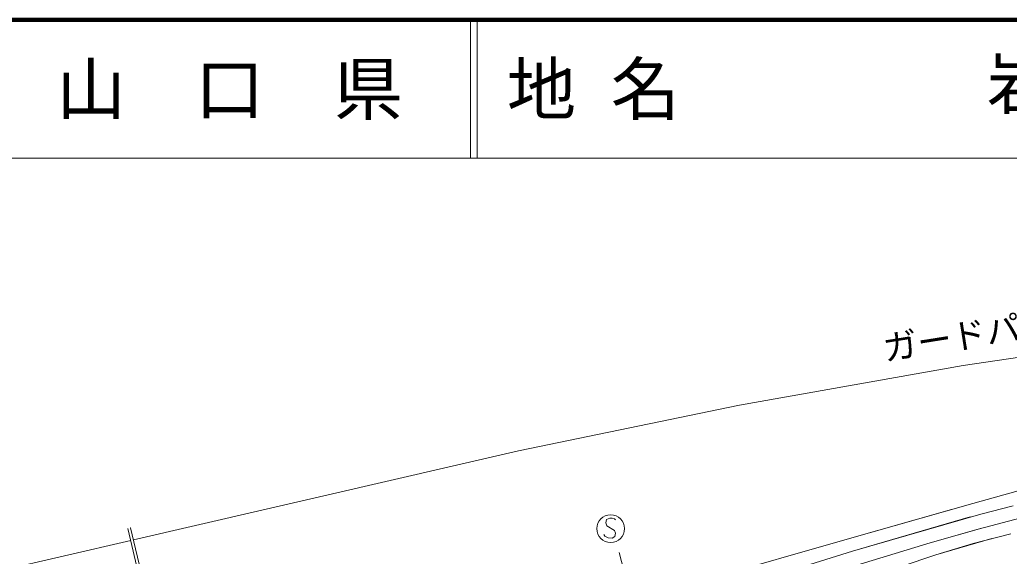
# Model space of a CAD drawing. Units: millimetres, scale not verified. Extents: x 40000 to 680000, y 20000 to 380000.
# Drawn here: x 335228 to 406637, y 341278 to 380000 of the extents above; entities that cross this region are included whole.
import ezdxf
from ezdxf.enums import TextEntityAlignment as Align

# ---------------------------------------------------------------- set-up
doc = ezdxf.new("R2010")
doc.units = ezdxf.units.MM
doc.header["$LTSCALE"] = 1000
for name, color, linetype, lineweight in [('M-BGD', 7, 'Continuous', 13), ('M-STR-HTXT', 7, 'Continuous', 13), ('M-TTL', 2, 'Continuous', 140), ('M-TTL-LINE', 7, 'Continuous', 13), ('M-TTL-TXT', 7, 'Continuous', 13)]:
    doc.layers.add(name, color=color, linetype=linetype, lineweight=lineweight)
doc.styles.add('ＭＳ ゴシック', font='')
doc.styles.get('ＭＳ ゴシック').set_extended_font_data('MS Gothic')

msp = doc.modelspace()

# ---------------------------------------------------------------- linework, layer by layer
at = {"layer": 'M-BGD'}
for p, q in [((404009, 345092), (407283, 345993)), ((404009, 345092), (407283, 345993)), ((394612, 342406), (404009, 345092)), ((404585, 344324), (406917, 344923)), ((404585, 344324), (406917, 344923)), ((394612, 342406), (402471, 344658)), ((395334, 341645), (404585, 344324)), ((395334, 341645), (403811, 344113)), ((404406, 343239), (407965, 344162)), ((400936, 342234), (404657, 343310)), ((400936, 342234), (404406, 343239)), ((404035, 342186), (406743, 342891)), ((385193, 339726), (394612, 342406)), ((391664, 339438), (400936, 342234)), ((401349, 341382), (405379, 342555)), ((401349, 341382), (404035, 342186)), ((386185, 338799), (395334, 341645)), ((392241, 338337), (401349, 341382))]:
    msp.add_line(p, q, dxfattribs=at)
at = {"layer": 'M-STR-HTXT'}
for p, q in [((403324, 355043), (419772, 357458)), ((387160, 352181), (403324, 355043)), ((371233, 348895), (387160, 352181)), ((343435, 342459), (371233, 348895)), ((377578, 343920), (377530, 343681)), ((377530, 343681), (377603, 343479)), ((377821, 344032), (377578, 343920)), ((377603, 343479), (378152, 343140)), ((377981, 344027), (377821, 344032)), ((378140, 343981), (377981, 344027)), ((378217, 343899), (378140, 343981)), ((347535, 324036), (343028, 343288)), ((343230, 343335), (343232, 343336)), ((347756, 324001), (343230, 343335)), ((377458, 342723), (377382, 342846)), ((378152, 343140), (378226, 342938)), ((378226, 342938), (378178, 342699)), ((312265, 335242), (343233, 342412)), ((377694, 342595), (377458, 342723)), ((377974, 342586), (377694, 342595)), ((378178, 342699), (377974, 342586)), ((387861, 305255), (378486, 341541))]:
    msp.add_line(p, q, dxfattribs=at)
msp.add_circle((377876, 343270), 1000, dxfattribs=at)
at = {"layer": 'M-TTL'}
msp.add_line((680000, 380000), (40000, 380000), dxfattribs=at)
at = {"layer": 'M-TTL-LINE'}
for p, q in [((367750, 380000), (367750, 370000)), ((368250, 380000), (368250, 370000)), ((40000, 370000), (680000, 370000))]:
    msp.add_line(p, q, dxfattribs=at)

# ---------------------------------------------------------------- texts
at = {"layer": 'M-STR-HTXT', "style": 'ＭＳ ゴシック'}
msp.add_text('ガードパイプ L=144.3', height=1833, rotation=9, dxfattribs=at).set_placement((397764, 354821), align=Align.BOTTOM_LEFT)
at = {"layer": 'M-TTL-TXT', "style": 'ＭＳ ゴシック'}
msp.add_text('岩国市錦町宇佐郷', height=3666, dxfattribs=at).set_placement((405024, 372500), align=Align.BOTTOM_LEFT)
msp.add_text('山\u3000口\u3000県', height=3666, dxfattribs=at).set_placement((350375, 375000), align=Align.MIDDLE_CENTER)
msp.add_text('地 名', height=3666, dxfattribs=at).set_placement((370380, 375000), align=Align.MIDDLE_LEFT)

doc.saveas('drawing.dxf')
